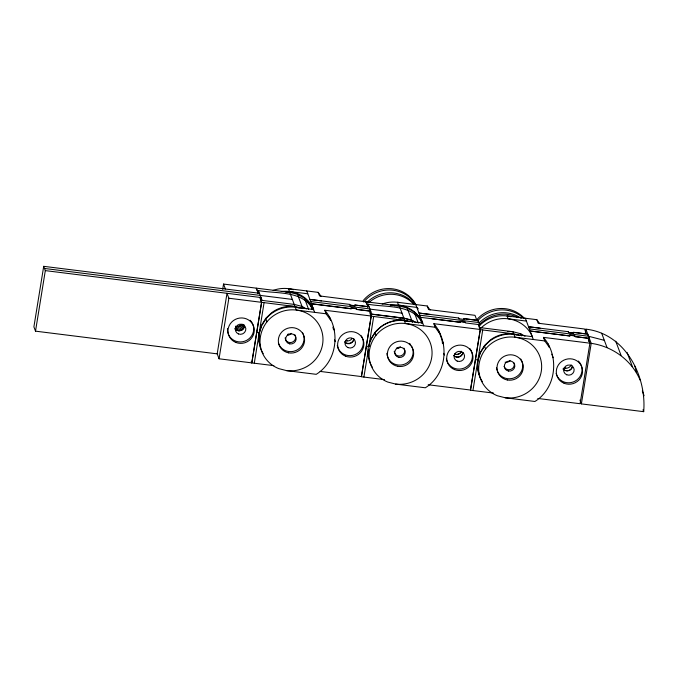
<?xml version="1.0" encoding="UTF-8"?>
<svg xmlns="http://www.w3.org/2000/svg" width="678" height="678" viewBox="0 0 678 678"><rect width="100%" height="100%" fill="white"/><g stroke="black" fill="none" stroke-linecap="round" stroke-linejoin="round"><path stroke-width="1.02" d="M579.97 400.088L581.393 403.893L643.685 411.673C646.761 375.637 625.074 333.466 585.885 329.169L585.377 332.296M273.853 365.645L251.792 362.908L261.598 302.329L259.75 297.379M254.284 363.213L264.081 302.642L295.006 306.532L302.82 308.549L297.489 294.337L289.675 292.32L223.537 284.057L222.689 289.277M384.485 379.629L361.391 376.756L371.197 316.185L370.4 314.075L403.808 318.253L411.622 320.27L414.224 321.736M366.425 346.161L368.917 346.466L373.688 316.499L404.605 320.38L409.495 321.643M493.55 393.087L470.456 390.223L480.261 329.652L479.456 327.542L512.873 331.712L520.679 333.737L525.026 336.186M472.947 390.536L482.744 329.957L513.67 333.847L519.526 335.364M259.437 293.269L43.706 266.327L33.9 326.872L35.51 331.161L217.723 353.924M35.51 331.161L45.316 270.615L43.706 266.327M219.053 358.789L228.859 298.235L227.003 293.294L217.197 353.84L219.053 358.789L251.792 362.874L261.598 302.329L260.793 300.227L294.21 304.397L302.024 306.414L306.363 308.871M257.869 293.574L258.377 290.438L262.106 300.388M260.708 299.651L261.047 297.557L45.316 270.615M367.527 307.27L368.035 304.134L371.764 314.084L403.868 318.092L411.682 320.118L416.021 322.567M370.222 314.219L370.73 311.083L356.459 309.304M306.736 290.938L311.516 303.702L351.272 308.659L350.95 307.804L356.136 308.448L356.399 309.456L369.374 311.075L371.222 316.024L361.433 376.57L320.152 371.425M479.244 327.83L479.753 324.703L478.151 320.431L463.888 318.66L464.15 319.363M478.456 324.542L480.304 329.483L470.515 390.036L428.199 384.757M588.835 341.526L589.343 338.39L587.75 334.127L573.478 332.347L573.741 333.059L568.554 332.406L568.283 331.695L528.535 326.745L525.348 318.245M540.137 328.186L528.535 326.745L530.128 331.008L569.884 335.966L569.613 335.254L574.808 335.898L575.071 336.61L588.046 338.229L589.902 343.178L580.105 403.724L537.798 398.452M581.393 403.893L591.208 343.348L585.885 329.169M363.883 377.07L368.417 349.526M371.222 316.024L324.779 310.236C340.992 328.949 337.754 361.069 316.228 374.324L286.557 370.629L278.666 368.586A31.688 30.357 -20.6 0 1 260.106 344.432C259.428 336.322 261.979 328.288 266.929 321.847L265.861 319.007A31.688 30.357 -20.6 0 1 299.312 307.998M480.304 329.483L433.861 323.694C449.836 342.458 446.988 374.51 425.309 387.782L395.647 384.087L387.748 382.053A31.688 30.357 -20.6 0 1 369.188 357.899C368.51 349.78 371.069 341.754 376.01 335.313L374.951 332.474A31.688 30.357 -20.6 0 1 408.393 321.465M353.874 338.754C353.543 343.144 347.39 345.119 344.585 341.737M462.896 352.374C462.565 356.755 456.413 358.73 453.607 355.357M572.486 366.061C572.156 370.451 566.003 372.425 563.198 369.044M235.003 328.838C237.953 332.915 245.165 330.042 244.478 325.05A5.28 5.06 -20.6 0 1 235.02 328.822M260.666 347.204A31.366 30.044 -20.6 0 1 259.318 332.618L261.632 325.016L265.878 318.177L271.785 312.583A31.332 30.408 -21.8 0 1 295.006 306.532L289.675 292.32A31.332 29.552 -19.7 0 0 285.616 292.091M368.917 346.466L369.781 343.619M370.366 341.72L371.23 338.873L375.485 332.034L381.383 326.44A31.332 30.408 -21.8 0 1 404.605 320.38L403.808 318.253M479.677 375.434A31.366 30.044 -20.6 0 1 477.973 359.933L480.295 352.34L484.541 345.492L490.448 339.898A31.332 30.408 -21.8 0 1 513.67 333.847L512.873 331.712A31.366 30.044 -20.6 0 0 507.78 331.491M265.861 319.007L261.572 325.923L259.242 333.627A31.688 30.357 -20.6 0 0 263.208 353.721M374.951 332.474L370.654 339.381L368.324 347.085A31.688 30.357 -20.6 0 0 372.29 367.179M516.983 334.907A31.688 30.357 -20.6 0 0 484.541 346.161L480.244 353.077L477.922 360.772A31.688 30.357 -20.6 0 0 482.422 381.706M484.541 346.161L485.609 349.001C480.66 355.442 478.109 363.476 478.778 371.586A31.688 30.357 -20.6 0 0 497.338 395.74L505.237 397.774L534.9 401.478C556.426 388.223 559.672 356.103 543.459 337.381L589.902 343.178M238.436 330.779L236.851 326.482L239.554 326.126L241.749 324.525L243.343 328.822M321.525 300.879L309.922 299.439L349.67 304.388L349.992 305.244L355.179 305.888L354.857 305.041L367.832 306.651L365.976 301.71M369.129 306.82L354.857 305.041L355.128 305.753L349.933 305.1L349.67 304.388M430.547 314.49L418.945 313.05L415.758 304.558M432.149 318.77L460.294 322.279L459.972 321.423L465.159 322.067L465.481 322.923L479.753 324.703M321.067 296.379L318.202 292.371L288.438 288.659L289.506 291.498L307.795 293.777M430.089 309.999L427.225 305.99L397.461 302.278L398.528 305.117L416.817 307.397L418.275 308.854M539.688 323.686L536.815 319.677L507.059 315.965L508.119 318.804L526.416 321.084M459.014 318.863L458.692 318.007L418.945 313.05L423.725 325.821M310.719 301.566L369.925 308.948M419.741 315.185L478.956 322.567M529.332 328.872L588.546 336.254L604.327 340.339M44.511 268.471L292.345 299.422M369.9 309.109L402.003 313.117M460.023 321.567L465.218 322.211M356.128 308.744L350.941 308.1L351.204 308.812L311.456 303.854L314.643 312.355M420.538 317.321L460.294 322.27M589.343 338.39L575.071 336.61L574.758 335.754L569.562 335.11L569.884 335.966L530.128 331.008L533.323 339.509M228.859 298.235L264.081 302.642M480.261 329.652L482.744 329.957M371.197 316.185L373.688 316.499M422.665 322.974L404.368 320.694L405.436 323.542L435.2 327.245L439.785 333.669M532.255 336.661L513.966 334.381L515.026 337.229L544.79 340.941L549.375 347.356L548.044 343.805M313.575 309.515L295.286 307.236L296.354 310.075L326.11 313.787L330.703 320.202L329.364 316.651M256.826 332.305L259.318 332.618M475.49 359.62L477.973 359.933M564.452 367.959L565.783 368.222M454.853 354.272L456.192 354.535A5.28 5.06 -20.6 0 0 460.981 352.306M345.831 340.653L347.17 340.915M591.208 343.348C612.615 346.348 631.777 360.332 640.244 380.358M422.606 322.601L419.682 317.49L414.072 311.931L407.122 308.007L399.308 305.99L319.533 295.922L318.202 292.371M297.489 294.337L304.439 298.261L310.049 303.82L313.465 309.787M528.535 326.745L529.984 328.203M422.462 323.059C411.741 303.261 385.096 307.888 366.696 303.947L365.917 301.846M312.804 309.354C302.091 289.582 275.446 294.235 257.064 290.277L256.284 288.175L258.14 293.091M642.32 390.986L644.1 395.74M627.057 352.399L632.371 366.586M642.973 409.775L643.685 411.673M615.717 341.17L621.031 355.348M601.674 333.245L606.988 347.424M568.283 331.695L568.605 332.551L573.8 333.195L573.478 332.347L586.445 333.957L584.589 329.016L538.146 323.228L536.815 319.677M551.807 354.179L553.138 357.73M543.459 337.381L544.79 340.941M520.679 333.737L521.484 335.864M438.446 330.11L443.548 344.043M427.225 305.99L428.555 309.541L474.998 315.329L476.854 320.27L463.888 318.652L464.201 319.507L458.955 318.719L458.692 318.007M433.861 323.694L435.2 327.245M443.709 353.306L444.378 355.086M419.682 317.49L421.869 323.262M414.072 311.931L418.292 323.135M411.682 320.118L407.122 308.007M411.622 320.27L412.419 322.397M403.868 318.092L399.308 305.99A31.332 29.552 -19.7 0 0 394.223 305.786M334.466 330.584L333.127 327.025L333.279 329.033M324.779 310.236L326.11 313.787M334.627 339.848L335.296 341.619M310.049 303.82L312.211 309.566M304.439 298.261L308.634 309.431M251.258 361.484L251.792 362.908M223.537 284.057L225.384 289.006M242.783 324.228L244.055 327.669M240.758 325.465L242.343 329.762M239.554 326.126L241.139 330.432M238.224 326.474L239.809 330.779M235.537 326.143L237.114 330.44M235.317 328.059L235.944 329.779M634.93 366.179L636.472 372.332M442.209 340.492L442.437 343.5M479.032 323.169A31.688 30.357 -20.6 0 1 521.229 318.355M478.905 325.406A31.688 30.357 -20.6 0 1 517.416 317.27M476.117 320.499A31.688 30.357 -20.6 0 1 524.187 318.075M477.304 321.143A31.688 30.357 -20.6 0 1 523.297 318.084M363.722 302.032A31.688 30.357 -20.6 0 1 415.428 304.337M366.823 302.532A31.688 30.357 -20.6 0 1 414.783 304.668M368.883 302.583A31.688 30.357 -20.6 0 1 414.072 304.608M363.188 300.608A31.688 30.357 -20.6 0 1 415.885 304.651M281.277 291.532A31.688 30.357 -20.6 0 1 313.651 309.092M273.175 290.404A31.688 30.357 -20.6 0 1 293.455 289.701M351.958 338.686A5.28 5.06 -20.6 0 1 345.551 340.551M288.981 334.042A5.28 5.06 -20.6 0 1 287.633 334.313M390.299 305.142A31.688 30.357 -20.6 0 1 421.809 320.923M382.197 304.024A31.688 30.357 -20.6 0 1 399.478 302.591M461.455 351.246A5.28 5.06 -20.6 0 1 454.523 354.026M399.249 347.068A5.28 5.06 -20.6 0 1 396.655 347.933M480.753 328.296A31.688 30.357 -20.6 0 1 532.264 336.398M478.973 326.194A31.688 30.357 -20.6 0 1 511.076 316.728M571.215 364.806A5.28 5.06 -20.6 0 1 564.172 367.857M266.929 321.847A31.688 30.357 -20.6 0 1 320.88 328.576A31.688 30.357 -20.6 0 1 286.557 370.629M302.447 332.508A13.204 12.645 -20.6 0 1 296.074 350.484A13.204 12.645 -20.6 0 1 278.387 343.085M294.828 334.661A5.28 5.06 -20.6 0 1 291.964 342.314A5.28 5.06 -20.6 0 1 285.141 337.873M361.323 335.83A13.204 12.645 -20.6 0 1 354.941 354.67A13.204 12.645 -20.6 0 1 337.271 345.458M291.464 333.381A5.28 5.06 -20.6 0 1 287.819 335.118M353.823 339.347A5.28 5.06 -20.6 0 1 345.331 342.746M398.715 318.024A31.366 30.044 -20.6 0 1 400.766 318.016M376.01 335.313A31.688 30.357 -20.6 0 1 429.962 342.043A31.688 30.357 -20.6 0 1 395.647 384.087M411.529 345.966A13.204 12.645 -20.6 0 1 405.156 363.942A13.204 12.645 -20.6 0 1 387.477 356.543M387.24 355.755A13.204 12.645 -20.6 0 1 386.884 353.297M409.504 343.348A13.204 12.645 -20.6 0 1 410.614 344.594M403.91 348.119A5.28 5.06 -20.6 0 1 401.045 355.781A5.28 5.06 -20.6 0 1 394.223 351.331M469.922 348.619A13.204 12.645 -20.6 0 1 464.422 367.968A13.204 12.645 -20.6 0 1 446.361 358.916M400.545 346.839A5.28 5.06 -20.6 0 1 396.901 348.585M462.913 352.806A5.28 5.06 -20.6 0 1 454.421 356.213M572.503 366.501A5.28 5.06 -20.6 0 1 563.062 368.959M485.609 349.001A31.688 30.357 -20.6 0 1 539.552 355.73A31.688 30.357 -20.6 0 1 505.237 397.774M520.687 358.959A13.204 12.645 -20.6 0 1 515.526 377.265A13.204 12.645 -20.6 0 1 497.347 371.01M497.067 370.239A13.204 12.645 -20.6 0 1 496.542 367.807M514.077 363.001A5.28 5.06 -20.6 0 1 510.644 369.468A5.28 5.06 -20.6 0 1 504.051 366.323M578.419 361.06A13.204 12.645 -20.6 0 1 575.181 381.078A13.204 12.645 -20.6 0 1 556.13 373.417M510.136 360.526A5.28 5.06 -20.6 0 1 505.127 362.188M241.749 324.508A5.28 5.06 -20.6 0 1 236.842 326.465M250.114 320.211A13.204 12.645 -20.6 0 1 244.902 341.127A13.204 12.645 -20.6 0 1 227.511 328.44M348.085 347.644A5.28 5.06 -20.6 0 0 355.45 342.254A5.28 5.06 -20.6 0 0 347.128 338.907A5.28 5.06 -20.6 0 0 348.085 347.644M288.599 352.84A13.204 12.645 -20.6 0 0 303.99 336.195A13.204 12.645 -20.6 0 0 281.777 332.017A13.204 12.645 -20.6 0 0 288.599 352.84M289.769 343.89A5.28 5.06 -20.6 0 0 295.922 337.237A5.28 5.06 -20.6 0 0 287.04 335.559A5.28 5.06 -20.6 0 0 289.769 343.89M345.424 356.12A13.204 12.645 -20.6 0 0 363.815 342.653A13.204 12.645 -20.6 0 0 343.017 334.296A13.204 12.645 -20.6 0 0 345.424 356.12M457.175 361.103A5.28 5.06 -20.6 0 0 464.532 355.721A5.28 5.06 -20.6 0 0 456.209 352.374A5.28 5.06 -20.6 0 0 457.175 361.103M397.681 366.298A13.204 12.645 -20.6 0 0 413.072 349.662A13.204 12.645 -20.6 0 0 390.867 345.483A13.204 12.645 -20.6 0 0 397.681 366.298M398.85 357.357A5.28 5.06 -20.6 0 0 405.012 350.696A5.28 5.06 -20.6 0 0 396.121 349.026A5.28 5.06 -20.6 0 0 398.85 357.357M454.506 369.586A13.204 12.645 -20.6 0 0 472.905 356.12A13.204 12.645 -20.6 0 0 452.107 347.755A13.204 12.645 -20.6 0 0 454.506 369.586M566.766 374.79A5.28 5.06 -20.6 0 0 574.122 369.408A5.28 5.06 -20.6 0 0 565.799 366.061A5.28 5.06 -20.6 0 0 566.766 374.79M507.28 379.985A13.204 12.645 -20.6 0 0 522.662 363.349A13.204 12.645 -20.6 0 0 500.457 359.171A13.204 12.645 -20.6 0 0 507.28 379.985M508.441 371.044A5.28 5.06 -20.6 0 0 514.602 364.383A5.28 5.06 -20.6 0 0 505.72 362.713A5.28 5.06 -20.6 0 0 508.441 371.044M564.104 383.273A13.204 12.645 -20.6 0 0 582.495 369.807A13.204 12.645 -20.6 0 0 561.698 361.442A13.204 12.645 -20.6 0 0 564.104 383.273M235.791 342.424A13.204 12.645 -20.6 0 0 254.191 328.957A13.204 12.645 -20.6 0 0 233.393 320.592A13.204 12.645 -20.6 0 0 235.791 342.424M238.461 333.94A5.28 5.06 -20.6 0 0 245.817 328.559A5.28 5.06 -20.6 0 0 237.495 325.211A5.28 5.06 -20.6 0 0 238.461 333.94"/></g></svg>
